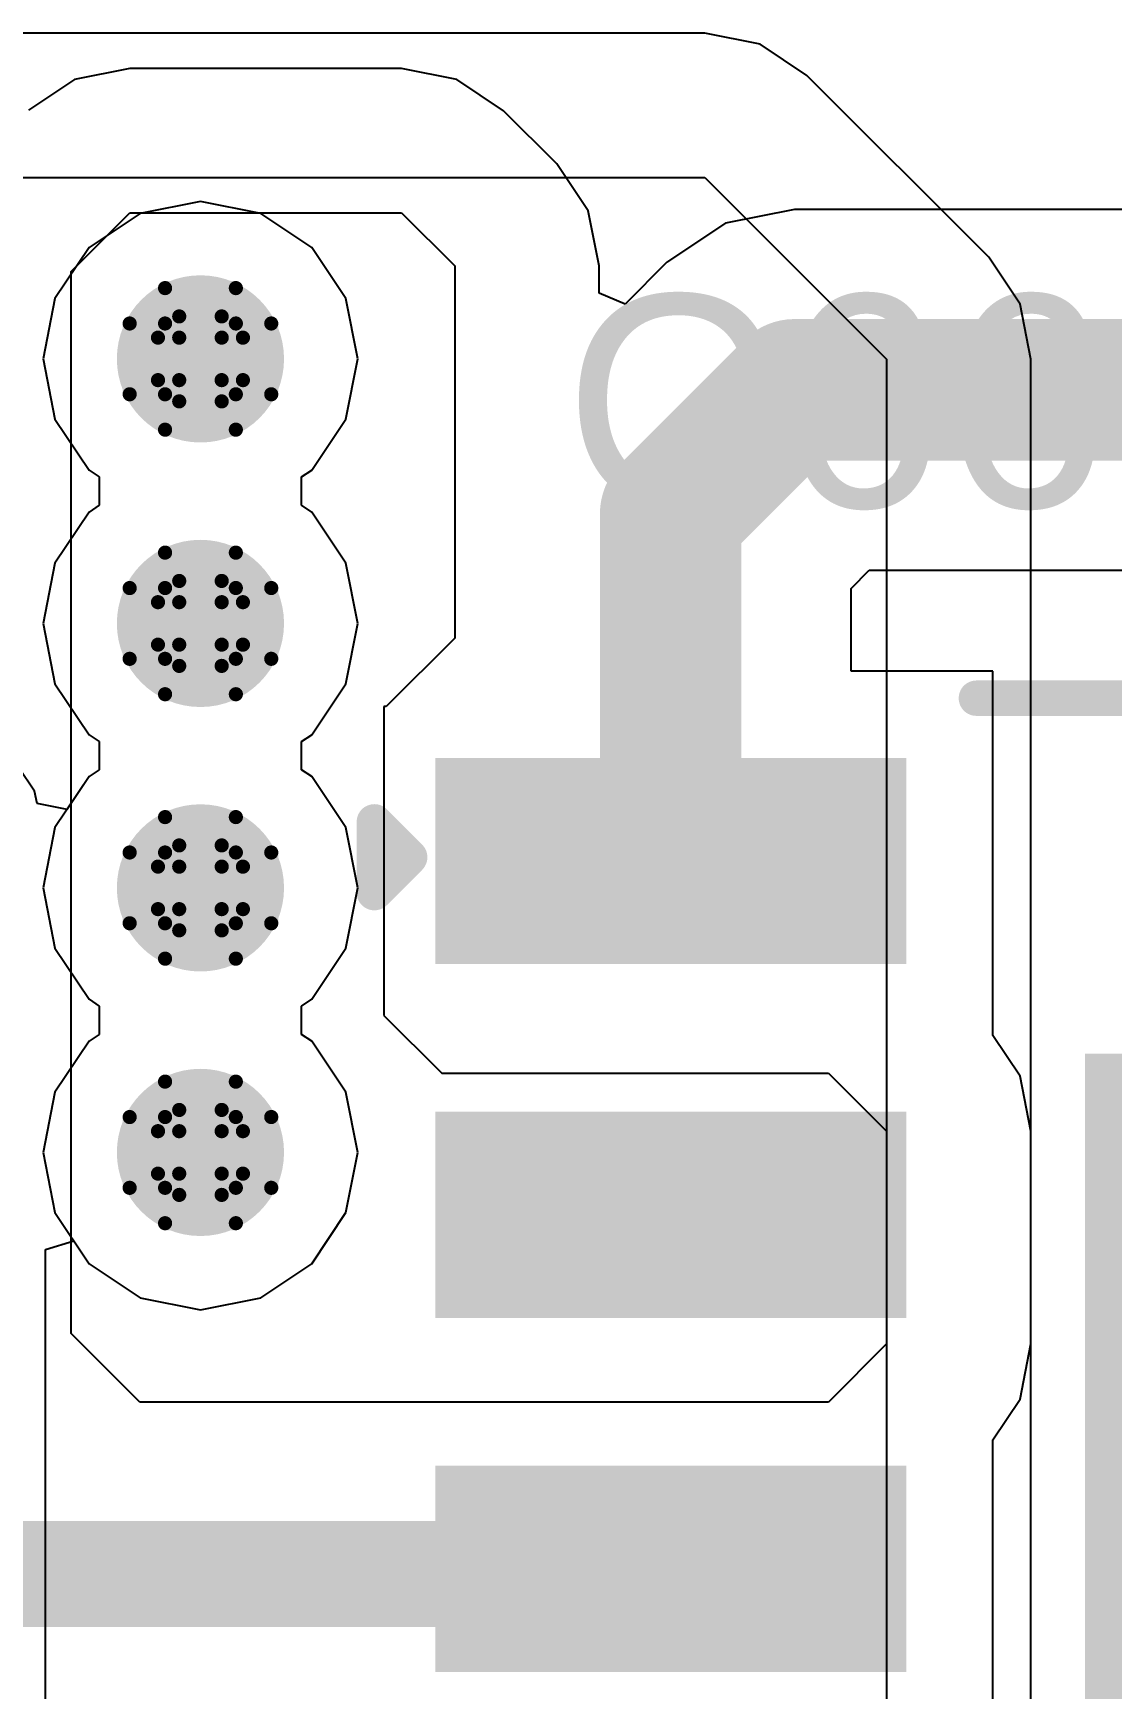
# Model space of a CAD drawing. Header units: inches. Extents: x 0 to 198, y 0 to 199.
# Drawn here: x 4.4864 to 4.6388, y 3.7165 to 3.9504 of the extents above; entities that cross this region are included whole.
import ezdxf

# ---------------------------------------------------------------- set-up
doc = ezdxf.new("R2010")
doc.units = ezdxf.units.IN
doc.header["$MEASUREMENT"] = 0
for name, color, linetype in [('Bottom Layer', 5, 'Continuous'), ('Drill Drawing', 1, 'Continuous'), ('Layer 1', 16, 'Continuous'), ('Layer 2', 76, 'Continuous'), ('Top Layer', 1, 'Continuous'), ('Top Overlay', 2, 'Continuous'), ('Top Paste', 8, 'Continuous'), ('Top Solder', 216, 'Continuous'), ('Via Holes', 16, 'Continuous')]:
    doc.layers.add(name, color=color, linetype=linetype)
doc.styles.add('Arial', font='', dxfattribs={"height": 0.2})
doc.styles.get('Arial').set_extended_font_data('Arial')

# ---------------------------------------------------------------- blocks, each defined once
blk = doc.blocks.new('8_SO_P____P___31')
at = {"layer": 'Top Layer'}
for points in [[(-0.13681, 0.08681), (-0.07579, 0.08681), (-0.07579, 0.06319), (-0.13681, 0.06319)], [(0.07579, 0.08681), (0.13681, 0.08681), (0.13681, 0.06319), (0.07579, 0.06319)], [(-0.04502, 0.04502), (0.04502, 0.04502), (0.04502, -0.04502), (-0.04502, -0.04502)], [(-0.13681, 0.03681), (-0.07579, 0.03681), (-0.07579, 0.01319), (-0.13681, 0.01319)], [(0.07579, 0.03681), (0.13681, 0.03681), (0.13681, 0.01319), (0.07579, 0.01319)], [(-0.13681, -0.01319), (-0.07579, -0.01319), (-0.07579, -0.03681), (-0.13681, -0.03681)], [(0.07579, -0.01319), (0.13681, -0.01319), (0.13681, -0.03681), (0.07579, -0.03681)], [(-0.13681, -0.06319), (-0.07579, -0.06319), (-0.07579, -0.08681), (-0.13681, -0.08681)], [(0.07579, -0.06319), (0.13681, -0.06319), (0.13681, -0.08681), (0.07579, -0.08681)]]:
    blk.add_hatch(color=1, dxfattribs=at).paths.add_polyline_path(points)
at = {"layer": 'Top Paste'}
for points in [[(-0.13681, 0.08681), (-0.07579, 0.08681), (-0.07579, 0.06319), (-0.13681, 0.06319)], [(0.07579, 0.08681), (0.13681, 0.08681), (0.13681, 0.06319), (0.07579, 0.06319)], [(-0.04502, 0.04502), (0.04502, 0.04502), (0.04502, -0.04502), (-0.04502, -0.04502)], [(-0.13681, 0.03681), (-0.07579, 0.03681), (-0.07579, 0.01319), (-0.13681, 0.01319)], [(0.07579, 0.03681), (0.13681, 0.03681), (0.13681, 0.01319), (0.07579, 0.01319)], [(-0.13681, -0.01319), (-0.07579, -0.01319), (-0.07579, -0.03681), (-0.13681, -0.03681)], [(0.07579, -0.01319), (0.13681, -0.01319), (0.13681, -0.03681), (0.07579, -0.03681)], [(-0.13681, -0.06319), (-0.07579, -0.06319), (-0.07579, -0.08681), (-0.13681, -0.08681)], [(0.07579, -0.06319), (0.13681, -0.06319), (0.13681, -0.08681), (0.07579, -0.08681)]]:
    blk.add_hatch(color=8, dxfattribs=at).paths.add_polyline_path(points)
at = {"layer": 'Top Solder'}
for points in [[(-0.13957, 0.08957), (-0.07303, 0.08957), (-0.07303, 0.06043), (-0.13957, 0.06043)], [(0.07303, 0.08957), (0.13957, 0.08957), (0.13957, 0.06043), (0.07303, 0.06043)], [(-0.04777, 0.04777), (0.04778, 0.04777), (0.04778, -0.04778), (-0.04777, -0.04778)], [(-0.13957, 0.03957), (-0.07303, 0.03957), (-0.07303, 0.01043), (-0.13957, 0.01043)], [(0.07303, 0.03957), (0.13957, 0.03957), (0.13957, 0.01043), (0.07303, 0.01043)], [(-0.13957, -0.01043), (-0.07303, -0.01043), (-0.07303, -0.03957), (-0.13957, -0.03957)], [(0.07303, -0.01043), (0.13957, -0.01043), (0.13957, -0.03957), (0.07303, -0.03957)], [(-0.13957, -0.06043), (-0.07303, -0.06043), (-0.07303, -0.08957), (-0.13957, -0.08957)], [(0.07303, -0.06043), (0.13957, -0.06043), (0.13957, -0.08957), (0.07303, -0.08957)]]:
    blk.add_hatch(color=216, dxfattribs=at).paths.add_polyline_path(points)
at = {"layer": 'Top Overlay'}
for points in [[(-0.06311, 0.098, 0.005, 0.005, 0), (0.07489, 0.098, 0.005, 0.005, 0)], [(-0.14816, 0.08053, 0.005, 0.005, 0), (-0.14316, 0.07553, 0.005, 0.005, 0)], [(-0.14816, 0.07053, 0.005, 0.005, 0), (-0.14816, 0.08053, 0.005, 0.005, 0)], [(-0.14816, 0.07053, 0.005, 0.005, 0), (-0.14316, 0.07553, 0.005, 0.005, 0)], [(-0.06311, -0.098, 0.005, 0.005, 0), (0.07489, -0.098, 0.005, 0.005, 0)]]:
    blk.add_lwpolyline(points, format="xyseb", dxfattribs=at)
for points in [[(-0.06436, 0.098, 0.0025, 0.0025, 1), (-0.06186, 0.098, 0.0025, 0.0025, 1)], [(0.07364, 0.098, 0.0025, 0.0025, 1), (0.07614, 0.098, 0.0025, 0.0025, 1)], [(-0.14941, 0.08053, 0.0025, 0.0025, 1), (-0.14691, 0.08053, 0.0025, 0.0025, 1)], [(-0.14941, 0.08053, 0.0025, 0.0025, 1), (-0.14691, 0.08053, 0.0025, 0.0025, 1)], [(-0.14441, 0.07553, 0.0025, 0.0025, 1), (-0.14192, 0.07553, 0.0025, 0.0025, 1)], [(-0.14441, 0.07553, 0.0025, 0.0025, 1), (-0.14192, 0.07553, 0.0025, 0.0025, 1)], [(-0.14941, 0.07053, 0.0025, 0.0025, 1), (-0.14691, 0.07053, 0.0025, 0.0025, 1)], [(-0.14941, 0.07053, 0.0025, 0.0025, 1), (-0.14691, 0.07053, 0.0025, 0.0025, 1)], [(-0.06436, -0.098, 0.0025, 0.0025, 1), (-0.06186, -0.098, 0.0025, 0.0025, 1)], [(0.07364, -0.098, 0.0025, 0.0025, 1), (0.07614, -0.098, 0.0025, 0.0025, 1)]]:
    blk.add_lwpolyline(points, format="xyseb", close=True, dxfattribs=at)

msp = doc.modelspace()

# ---------------------------------------------------------------- hatches: boundary and pattern name
at = {"layer": 'Bottom Layer'}
h = msp.add_hatch(color=5, dxfattribs=at)
edge = h.paths.add_edge_path()
edge.add_arc((4.51, 3.90437), 0.01181, 0, 360)
h = msp.add_hatch(color=5, dxfattribs=at)
edge = h.paths.add_edge_path()
edge.add_arc((4.51, 3.867), 0.01181, 0, 360)
h = msp.add_hatch(color=5, dxfattribs=at)
edge = h.paths.add_edge_path()
edge.add_arc((4.51, 3.82964), 0.01181, 0, 360)
h = msp.add_hatch(color=5, dxfattribs=at)
edge = h.paths.add_edge_path()
edge.add_arc((4.51, 3.79227), 0.01181, 0, 360)
at = {"layer": 'Layer 1'}
h = msp.add_hatch(color=16, dxfattribs=at)
edge = h.paths.add_edge_path()
edge.add_arc((4.51, 3.90437), 0.01181, 0, 360)
h = msp.add_hatch(color=16, dxfattribs=at)
edge = h.paths.add_edge_path()
edge.add_arc((4.51, 3.867), 0.01181, 0, 360)
h = msp.add_hatch(color=16, dxfattribs=at)
edge = h.paths.add_edge_path()
edge.add_arc((4.51, 3.82964), 0.01181, 0, 360)
h = msp.add_hatch(color=16, dxfattribs=at)
edge = h.paths.add_edge_path()
edge.add_arc((4.51, 3.79227), 0.01181, 0, 360)
at = {"layer": 'Layer 2'}
h = msp.add_hatch(color=76, dxfattribs=at)
edge = h.paths.add_edge_path()
edge.add_arc((4.51, 3.90437), 0.01181, 0, 360)
h = msp.add_hatch(color=76, dxfattribs=at)
edge = h.paths.add_edge_path()
edge.add_arc((4.51, 3.867), 0.01181, 0, 360)
h = msp.add_hatch(color=76, dxfattribs=at)
edge = h.paths.add_edge_path()
edge.add_arc((4.51, 3.82964), 0.01181, 0, 360)
h = msp.add_hatch(color=76, dxfattribs=at)
edge = h.paths.add_edge_path()
edge.add_arc((4.51, 3.79227), 0.01181, 0, 360)
at = {"layer": 'Top Layer'}
h = msp.add_hatch(color=1, dxfattribs=at)
edge = h.paths.add_edge_path()
edge.add_arc((4.51, 3.90437), 0.01181, 0, 360)
h = msp.add_hatch(color=1, dxfattribs=at)
edge = h.paths.add_edge_path()
edge.add_arc((4.51, 3.867), 0.01181, 0, 360)
h = msp.add_hatch(color=1, dxfattribs=at)
edge = h.paths.add_edge_path()
edge.add_arc((4.51, 3.82964), 0.01181, 0, 360)
h = msp.add_hatch(color=1, dxfattribs=at)
edge = h.paths.add_edge_path()
edge.add_arc((4.51, 3.79227), 0.01181, 0, 360)
at = {"layer": 'Via Holes'}
h = msp.add_hatch(color=7, dxfattribs=at)
edge = h.paths.add_edge_path()
edge.add_arc((4.51, 3.90437), 0.00591, 0, 360)
h = msp.add_hatch(color=7, dxfattribs=at)
edge = h.paths.add_edge_path()
edge.add_arc((4.51, 3.867), 0.00591, 0, 360)
h = msp.add_hatch(color=7, dxfattribs=at)
edge = h.paths.add_edge_path()
edge.add_arc((4.51, 3.82964), 0.00591, 0, 360)
h = msp.add_hatch(color=7, dxfattribs=at)
edge = h.paths.add_edge_path()
edge.add_arc((4.51, 3.79227), 0.00591, 0, 360)

# ---------------------------------------------------------------- linework, layer by layer
at = {"layer": 'Bottom Layer'}
for p, q in [((4.51, 3.92661), (4.50149, 3.92492)), ((4.51851, 3.92492), (4.51, 3.92661)), ((4.50149, 3.92492), (4.49427, 3.92009)), ((4.52572, 3.92009), (4.51851, 3.92492)), ((4.49427, 3.92009), (4.48945, 3.91288)), ((4.53054, 3.91288), (4.52572, 3.92009)), ((4.48945, 3.91288), (4.48776, 3.90437)), ((4.53223, 3.90437), (4.53054, 3.91288)), ((4.48776, 3.90437), (4.48945, 3.89586)), ((4.53054, 3.89586), (4.53223, 3.90437)), ((4.48945, 3.89586), (4.49427, 3.88864)), ((4.52572, 3.88864), (4.53054, 3.89586)), ((4.49427, 3.88864), (4.49571, 3.88769)), ((4.49571, 3.88769), (4.49571, 3.88369)), ((4.52429, 3.88769), (4.52572, 3.88864)), ((4.52429, 3.88369), (4.52429, 3.88769)), ((4.49571, 3.88369), (4.49427, 3.88273)), ((4.52572, 3.88273), (4.52429, 3.88369)), ((4.49427, 3.88273), (4.48945, 3.87551)), ((4.53054, 3.87551), (4.52572, 3.88273)), ((4.48945, 3.87551), (4.48776, 3.867)), ((4.53223, 3.867), (4.53054, 3.87551)), ((4.48776, 3.867), (4.48945, 3.85849)), ((4.53054, 3.85849), (4.53223, 3.867)), ((4.48945, 3.85849), (4.49427, 3.85128)), ((4.52572, 3.85128), (4.53054, 3.85849)), ((4.49427, 3.85128), (4.49571, 3.85032)), ((4.49571, 3.85032), (4.49571, 3.84632)), ((4.52429, 3.85032), (4.52572, 3.85128)), ((4.52429, 3.84632), (4.52429, 3.85032)), ((4.48657, 3.8433), (4.48215, 3.84991)), ((4.49571, 3.84632), (4.49427, 3.84536)), ((4.52572, 3.84536), (4.52429, 3.84632)), ((4.48691, 3.84155), (4.48657, 3.8433)), ((4.49427, 3.84536), (4.49116, 3.8407)), ((4.53054, 3.83815), (4.52572, 3.84536)), ((4.49116, 3.8407), (4.48691, 3.84155)), ((4.53223, 3.82964), (4.53054, 3.83815)), ((4.53054, 3.82113), (4.53223, 3.82964)), ((4.52572, 3.81391), (4.53054, 3.82113)), ((4.52429, 3.81295), (4.52572, 3.81391)), ((4.52429, 3.80895), (4.52429, 3.81295)), ((4.52572, 3.80799), (4.52429, 3.80895)), ((4.53054, 3.80078), (4.52572, 3.80799)), ((4.53223, 3.79227), (4.53054, 3.80078)), ((4.53054, 3.78376), (4.53223, 3.79227)), ((4.52572, 3.77654), (4.53054, 3.78376)), ((4.48812, 3.77855), (4.49212, 3.77977)), ((4.48812, 3.60918), (4.48812, 3.77855)), ((4.49212, 3.77977), (4.49427, 3.77654)), ((4.49427, 3.77654), (4.50149, 3.77172)), ((4.51851, 3.77172), (4.52572, 3.77654)), ((4.50149, 3.77172), (4.51, 3.77003)), ((4.51, 3.77003), (4.51851, 3.77172))]:
    msp.add_line(p, q, dxfattribs=at)
at = {"layer": 'Drill Drawing'}
for points in [[(4.505, 3.90937, 0.002, 0.002, 0), (4.505, 3.91437, 0.002, 0.002, 0)], [(4.505, 3.91437, 0.002, 0.002, 0), (4.515, 3.91437, 0.002, 0.002, 0)], [(4.515, 3.90937, 0.002, 0.002, 0), (4.515, 3.91437, 0.002, 0.002, 0)], [(4.507, 3.90737, 0.002, 0.002, 0), (4.507, 3.91037, 0.002, 0.002, 0)], [(4.507, 3.91037, 0.002, 0.002, 0), (4.513, 3.91037, 0.002, 0.002, 0)], [(4.513, 3.90737, 0.002, 0.002, 0), (4.513, 3.91037, 0.002, 0.002, 0)], [(4.5, 3.89937, 0.002, 0.002, 0), (4.5, 3.90937, 0.002, 0.002, 0)], [(4.5, 3.90937, 0.002, 0.002, 0), (4.505, 3.90937, 0.002, 0.002, 0)], [(4.515, 3.90937, 0.002, 0.002, 0), (4.52, 3.90937, 0.002, 0.002, 0)], [(4.52, 3.89937, 0.002, 0.002, 0), (4.52, 3.90937, 0.002, 0.002, 0)], [(4.504, 3.90137, 0.002, 0.002, 0), (4.504, 3.90737, 0.002, 0.002, 0)], [(4.504, 3.90737, 0.002, 0.002, 0), (4.507, 3.90737, 0.002, 0.002, 0)], [(4.513, 3.90737, 0.002, 0.002, 0), (4.516, 3.90737, 0.002, 0.002, 0)], [(4.516, 3.90137, 0.002, 0.002, 0), (4.516, 3.90737, 0.002, 0.002, 0)], [(4.504, 3.90137, 0.002, 0.002, 0), (4.507, 3.90137, 0.002, 0.002, 0)], [(4.507, 3.89837, 0.002, 0.002, 0), (4.507, 3.90137, 0.002, 0.002, 0)], [(4.513, 3.90137, 0.002, 0.002, 0), (4.516, 3.90137, 0.002, 0.002, 0)], [(4.513, 3.89837, 0.002, 0.002, 0), (4.513, 3.90137, 0.002, 0.002, 0)], [(4.5, 3.89937, 0.002, 0.002, 0), (4.505, 3.89937, 0.002, 0.002, 0)], [(4.505, 3.89437, 0.002, 0.002, 0), (4.505, 3.89937, 0.002, 0.002, 0)], [(4.507, 3.89837, 0.002, 0.002, 0), (4.513, 3.89837, 0.002, 0.002, 0)], [(4.515, 3.89937, 0.002, 0.002, 0), (4.52, 3.89937, 0.002, 0.002, 0)], [(4.515, 3.89437, 0.002, 0.002, 0), (4.515, 3.89937, 0.002, 0.002, 0)], [(4.505, 3.89437, 0.002, 0.002, 0), (4.515, 3.89437, 0.002, 0.002, 0)], [(4.505, 3.872, 0.002, 0.002, 0), (4.505, 3.877, 0.002, 0.002, 0)], [(4.505, 3.877, 0.002, 0.002, 0), (4.515, 3.877, 0.002, 0.002, 0)], [(4.515, 3.872, 0.002, 0.002, 0), (4.515, 3.877, 0.002, 0.002, 0)], [(4.507, 3.87, 0.002, 0.002, 0), (4.507, 3.873, 0.002, 0.002, 0)], [(4.507, 3.873, 0.002, 0.002, 0), (4.513, 3.873, 0.002, 0.002, 0)], [(4.513, 3.87, 0.002, 0.002, 0), (4.513, 3.873, 0.002, 0.002, 0)], [(4.5, 3.862, 0.002, 0.002, 0), (4.5, 3.872, 0.002, 0.002, 0)], [(4.5, 3.872, 0.002, 0.002, 0), (4.505, 3.872, 0.002, 0.002, 0)], [(4.515, 3.872, 0.002, 0.002, 0), (4.52, 3.872, 0.002, 0.002, 0)], [(4.52, 3.862, 0.002, 0.002, 0), (4.52, 3.872, 0.002, 0.002, 0)], [(4.504, 3.864, 0.002, 0.002, 0), (4.504, 3.87, 0.002, 0.002, 0)], [(4.504, 3.87, 0.002, 0.002, 0), (4.507, 3.87, 0.002, 0.002, 0)], [(4.513, 3.87, 0.002, 0.002, 0), (4.516, 3.87, 0.002, 0.002, 0)], [(4.516, 3.864, 0.002, 0.002, 0), (4.516, 3.87, 0.002, 0.002, 0)], [(4.504, 3.864, 0.002, 0.002, 0), (4.507, 3.864, 0.002, 0.002, 0)], [(4.507, 3.861, 0.002, 0.002, 0), (4.507, 3.864, 0.002, 0.002, 0)], [(4.513, 3.864, 0.002, 0.002, 0), (4.516, 3.864, 0.002, 0.002, 0)], [(4.513, 3.861, 0.002, 0.002, 0), (4.513, 3.864, 0.002, 0.002, 0)], [(4.5, 3.862, 0.002, 0.002, 0), (4.505, 3.862, 0.002, 0.002, 0)], [(4.505, 3.857, 0.002, 0.002, 0), (4.505, 3.862, 0.002, 0.002, 0)], [(4.507, 3.861, 0.002, 0.002, 0), (4.513, 3.861, 0.002, 0.002, 0)], [(4.515, 3.862, 0.002, 0.002, 0), (4.52, 3.862, 0.002, 0.002, 0)], [(4.515, 3.857, 0.002, 0.002, 0), (4.515, 3.862, 0.002, 0.002, 0)], [(4.505, 3.857, 0.002, 0.002, 0), (4.515, 3.857, 0.002, 0.002, 0)], [(4.505, 3.83464, 0.002, 0.002, 0), (4.505, 3.83964, 0.002, 0.002, 0)], [(4.505, 3.83964, 0.002, 0.002, 0), (4.515, 3.83964, 0.002, 0.002, 0)], [(4.515, 3.83464, 0.002, 0.002, 0), (4.515, 3.83964, 0.002, 0.002, 0)], [(4.507, 3.83264, 0.002, 0.002, 0), (4.507, 3.83564, 0.002, 0.002, 0)], [(4.507, 3.83564, 0.002, 0.002, 0), (4.513, 3.83564, 0.002, 0.002, 0)], [(4.513, 3.83264, 0.002, 0.002, 0), (4.513, 3.83564, 0.002, 0.002, 0)], [(4.5, 3.82464, 0.002, 0.002, 0), (4.5, 3.83464, 0.002, 0.002, 0)], [(4.5, 3.83464, 0.002, 0.002, 0), (4.505, 3.83464, 0.002, 0.002, 0)], [(4.515, 3.83464, 0.002, 0.002, 0), (4.52, 3.83464, 0.002, 0.002, 0)], [(4.52, 3.82464, 0.002, 0.002, 0), (4.52, 3.83464, 0.002, 0.002, 0)], [(4.504, 3.82664, 0.002, 0.002, 0), (4.504, 3.83264, 0.002, 0.002, 0)], [(4.504, 3.83264, 0.002, 0.002, 0), (4.507, 3.83264, 0.002, 0.002, 0)], [(4.513, 3.83264, 0.002, 0.002, 0), (4.516, 3.83264, 0.002, 0.002, 0)], [(4.516, 3.82664, 0.002, 0.002, 0), (4.516, 3.83264, 0.002, 0.002, 0)], [(4.504, 3.82664, 0.002, 0.002, 0), (4.507, 3.82664, 0.002, 0.002, 0)], [(4.507, 3.82364, 0.002, 0.002, 0), (4.507, 3.82664, 0.002, 0.002, 0)], [(4.513, 3.82664, 0.002, 0.002, 0), (4.516, 3.82664, 0.002, 0.002, 0)], [(4.513, 3.82364, 0.002, 0.002, 0), (4.513, 3.82664, 0.002, 0.002, 0)], [(4.5, 3.82464, 0.002, 0.002, 0), (4.505, 3.82464, 0.002, 0.002, 0)], [(4.505, 3.81964, 0.002, 0.002, 0), (4.505, 3.82464, 0.002, 0.002, 0)], [(4.507, 3.82364, 0.002, 0.002, 0), (4.513, 3.82364, 0.002, 0.002, 0)], [(4.515, 3.82464, 0.002, 0.002, 0), (4.52, 3.82464, 0.002, 0.002, 0)], [(4.515, 3.81964, 0.002, 0.002, 0), (4.515, 3.82464, 0.002, 0.002, 0)], [(4.505, 3.81964, 0.002, 0.002, 0), (4.515, 3.81964, 0.002, 0.002, 0)], [(4.505, 3.79727, 0.002, 0.002, 0), (4.505, 3.80227, 0.002, 0.002, 0)], [(4.505, 3.80227, 0.002, 0.002, 0), (4.515, 3.80227, 0.002, 0.002, 0)], [(4.515, 3.79727, 0.002, 0.002, 0), (4.515, 3.80227, 0.002, 0.002, 0)], [(4.507, 3.79527, 0.002, 0.002, 0), (4.507, 3.79827, 0.002, 0.002, 0)], [(4.507, 3.79827, 0.002, 0.002, 0), (4.513, 3.79827, 0.002, 0.002, 0)], [(4.513, 3.79527, 0.002, 0.002, 0), (4.513, 3.79827, 0.002, 0.002, 0)], [(4.5, 3.78727, 0.002, 0.002, 0), (4.5, 3.79727, 0.002, 0.002, 0)], [(4.5, 3.79727, 0.002, 0.002, 0), (4.505, 3.79727, 0.002, 0.002, 0)], [(4.515, 3.79727, 0.002, 0.002, 0), (4.52, 3.79727, 0.002, 0.002, 0)], [(4.52, 3.78727, 0.002, 0.002, 0), (4.52, 3.79727, 0.002, 0.002, 0)], [(4.504, 3.78927, 0.002, 0.002, 0), (4.504, 3.79527, 0.002, 0.002, 0)], [(4.504, 3.79527, 0.002, 0.002, 0), (4.507, 3.79527, 0.002, 0.002, 0)], [(4.513, 3.79527, 0.002, 0.002, 0), (4.516, 3.79527, 0.002, 0.002, 0)], [(4.516, 3.78927, 0.002, 0.002, 0), (4.516, 3.79527, 0.002, 0.002, 0)], [(4.504, 3.78927, 0.002, 0.002, 0), (4.507, 3.78927, 0.002, 0.002, 0)], [(4.507, 3.78627, 0.002, 0.002, 0), (4.507, 3.78927, 0.002, 0.002, 0)], [(4.513, 3.78927, 0.002, 0.002, 0), (4.516, 3.78927, 0.002, 0.002, 0)], [(4.513, 3.78627, 0.002, 0.002, 0), (4.513, 3.78927, 0.002, 0.002, 0)], [(4.5, 3.78727, 0.002, 0.002, 0), (4.505, 3.78727, 0.002, 0.002, 0)], [(4.505, 3.78227, 0.002, 0.002, 0), (4.505, 3.78727, 0.002, 0.002, 0)], [(4.507, 3.78627, 0.002, 0.002, 0), (4.513, 3.78627, 0.002, 0.002, 0)], [(4.515, 3.78727, 0.002, 0.002, 0), (4.52, 3.78727, 0.002, 0.002, 0)], [(4.515, 3.78227, 0.002, 0.002, 0), (4.515, 3.78727, 0.002, 0.002, 0)], [(4.505, 3.78227, 0.002, 0.002, 0), (4.515, 3.78227, 0.002, 0.002, 0)]]:
    msp.add_lwpolyline(points, format="xyseb", dxfattribs=at)
for points in [[(4.5045, 3.91437, 0.001, 0.001, 1), (4.5055, 3.91437, 0.001, 0.001, 1)], [(4.5045, 3.91437, 0.001, 0.001, 1), (4.5055, 3.91437, 0.001, 0.001, 1)], [(4.5145, 3.91437, 0.001, 0.001, 1), (4.5155, 3.91437, 0.001, 0.001, 1)], [(4.5145, 3.91437, 0.001, 0.001, 1), (4.5155, 3.91437, 0.001, 0.001, 1)], [(4.5065, 3.91037, 0.001, 0.001, 1), (4.5075, 3.91037, 0.001, 0.001, 1)], [(4.5065, 3.91037, 0.001, 0.001, 1), (4.5075, 3.91037, 0.001, 0.001, 1)], [(4.5125, 3.91037, 0.001, 0.001, 1), (4.5135, 3.91037, 0.001, 0.001, 1)], [(4.5125, 3.91037, 0.001, 0.001, 1), (4.5135, 3.91037, 0.001, 0.001, 1)], [(4.4995, 3.90937, 0.001, 0.001, 1), (4.5005, 3.90937, 0.001, 0.001, 1)], [(4.4995, 3.90937, 0.001, 0.001, 1), (4.5005, 3.90937, 0.001, 0.001, 1)], [(4.5045, 3.90937, 0.001, 0.001, 1), (4.5055, 3.90937, 0.001, 0.001, 1)], [(4.5045, 3.90937, 0.001, 0.001, 1), (4.5055, 3.90937, 0.001, 0.001, 1)], [(4.5145, 3.90937, 0.001, 0.001, 1), (4.5155, 3.90937, 0.001, 0.001, 1)], [(4.5145, 3.90937, 0.001, 0.001, 1), (4.5155, 3.90937, 0.001, 0.001, 1)], [(4.5195, 3.90937, 0.001, 0.001, 1), (4.5205, 3.90937, 0.001, 0.001, 1)], [(4.5195, 3.90937, 0.001, 0.001, 1), (4.5205, 3.90937, 0.001, 0.001, 1)], [(4.5035, 3.90737, 0.001, 0.001, 1), (4.5045, 3.90737, 0.001, 0.001, 1)], [(4.5035, 3.90737, 0.001, 0.001, 1), (4.5045, 3.90737, 0.001, 0.001, 1)], [(4.5065, 3.90737, 0.001, 0.001, 1), (4.5075, 3.90737, 0.001, 0.001, 1)], [(4.5065, 3.90737, 0.001, 0.001, 1), (4.5075, 3.90737, 0.001, 0.001, 1)], [(4.5125, 3.90737, 0.001, 0.001, 1), (4.5135, 3.90737, 0.001, 0.001, 1)], [(4.5125, 3.90737, 0.001, 0.001, 1), (4.5135, 3.90737, 0.001, 0.001, 1)], [(4.5155, 3.90737, 0.001, 0.001, 1), (4.5165, 3.90737, 0.001, 0.001, 1)], [(4.5155, 3.90737, 0.001, 0.001, 1), (4.5165, 3.90737, 0.001, 0.001, 1)], [(4.5035, 3.90137, 0.001, 0.001, 1), (4.5045, 3.90137, 0.001, 0.001, 1)], [(4.5035, 3.90137, 0.001, 0.001, 1), (4.5045, 3.90137, 0.001, 0.001, 1)], [(4.5065, 3.90137, 0.001, 0.001, 1), (4.5075, 3.90137, 0.001, 0.001, 1)], [(4.5065, 3.90137, 0.001, 0.001, 1), (4.5075, 3.90137, 0.001, 0.001, 1)], [(4.5125, 3.90137, 0.001, 0.001, 1), (4.5135, 3.90137, 0.001, 0.001, 1)], [(4.5125, 3.90137, 0.001, 0.001, 1), (4.5135, 3.90137, 0.001, 0.001, 1)], [(4.5155, 3.90137, 0.001, 0.001, 1), (4.5165, 3.90137, 0.001, 0.001, 1)], [(4.5155, 3.90137, 0.001, 0.001, 1), (4.5165, 3.90137, 0.001, 0.001, 1)], [(4.4995, 3.89937, 0.001, 0.001, 1), (4.5005, 3.89937, 0.001, 0.001, 1)], [(4.4995, 3.89937, 0.001, 0.001, 1), (4.5005, 3.89937, 0.001, 0.001, 1)], [(4.5045, 3.89937, 0.001, 0.001, 1), (4.5055, 3.89937, 0.001, 0.001, 1)], [(4.5045, 3.89937, 0.001, 0.001, 1), (4.5055, 3.89937, 0.001, 0.001, 1)], [(4.5065, 3.89837, 0.001, 0.001, 1), (4.5075, 3.89837, 0.001, 0.001, 1)], [(4.5065, 3.89837, 0.001, 0.001, 1), (4.5075, 3.89837, 0.001, 0.001, 1)], [(4.5125, 3.89837, 0.001, 0.001, 1), (4.5135, 3.89837, 0.001, 0.001, 1)], [(4.5125, 3.89837, 0.001, 0.001, 1), (4.5135, 3.89837, 0.001, 0.001, 1)], [(4.5145, 3.89937, 0.001, 0.001, 1), (4.5155, 3.89937, 0.001, 0.001, 1)], [(4.5145, 3.89937, 0.001, 0.001, 1), (4.5155, 3.89937, 0.001, 0.001, 1)], [(4.5195, 3.89937, 0.001, 0.001, 1), (4.5205, 3.89937, 0.001, 0.001, 1)], [(4.5195, 3.89937, 0.001, 0.001, 1), (4.5205, 3.89937, 0.001, 0.001, 1)], [(4.5045, 3.89437, 0.001, 0.001, 1), (4.5055, 3.89437, 0.001, 0.001, 1)], [(4.5045, 3.89437, 0.001, 0.001, 1), (4.5055, 3.89437, 0.001, 0.001, 1)], [(4.5145, 3.89437, 0.001, 0.001, 1), (4.5155, 3.89437, 0.001, 0.001, 1)], [(4.5145, 3.89437, 0.001, 0.001, 1), (4.5155, 3.89437, 0.001, 0.001, 1)], [(4.5045, 3.877, 0.001, 0.001, 1), (4.5055, 3.877, 0.001, 0.001, 1)], [(4.5045, 3.877, 0.001, 0.001, 1), (4.5055, 3.877, 0.001, 0.001, 1)], [(4.5145, 3.877, 0.001, 0.001, 1), (4.5155, 3.877, 0.001, 0.001, 1)], [(4.5145, 3.877, 0.001, 0.001, 1), (4.5155, 3.877, 0.001, 0.001, 1)], [(4.5065, 3.873, 0.001, 0.001, 1), (4.5075, 3.873, 0.001, 0.001, 1)], [(4.5065, 3.873, 0.001, 0.001, 1), (4.5075, 3.873, 0.001, 0.001, 1)], [(4.5125, 3.873, 0.001, 0.001, 1), (4.5135, 3.873, 0.001, 0.001, 1)], [(4.5125, 3.873, 0.001, 0.001, 1), (4.5135, 3.873, 0.001, 0.001, 1)], [(4.4995, 3.872, 0.001, 0.001, 1), (4.5005, 3.872, 0.001, 0.001, 1)], [(4.4995, 3.872, 0.001, 0.001, 1), (4.5005, 3.872, 0.001, 0.001, 1)], [(4.5045, 3.872, 0.001, 0.001, 1), (4.5055, 3.872, 0.001, 0.001, 1)], [(4.5045, 3.872, 0.001, 0.001, 1), (4.5055, 3.872, 0.001, 0.001, 1)], [(4.5145, 3.872, 0.001, 0.001, 1), (4.5155, 3.872, 0.001, 0.001, 1)], [(4.5145, 3.872, 0.001, 0.001, 1), (4.5155, 3.872, 0.001, 0.001, 1)], [(4.5195, 3.872, 0.001, 0.001, 1), (4.5205, 3.872, 0.001, 0.001, 1)], [(4.5195, 3.872, 0.001, 0.001, 1), (4.5205, 3.872, 0.001, 0.001, 1)], [(4.5035, 3.87, 0.001, 0.001, 1), (4.5045, 3.87, 0.001, 0.001, 1)], [(4.5035, 3.87, 0.001, 0.001, 1), (4.5045, 3.87, 0.001, 0.001, 1)], [(4.5065, 3.87, 0.001, 0.001, 1), (4.5075, 3.87, 0.001, 0.001, 1)], [(4.5065, 3.87, 0.001, 0.001, 1), (4.5075, 3.87, 0.001, 0.001, 1)], [(4.5125, 3.87, 0.001, 0.001, 1), (4.5135, 3.87, 0.001, 0.001, 1)], [(4.5125, 3.87, 0.001, 0.001, 1), (4.5135, 3.87, 0.001, 0.001, 1)], [(4.5155, 3.87, 0.001, 0.001, 1), (4.5165, 3.87, 0.001, 0.001, 1)], [(4.5155, 3.87, 0.001, 0.001, 1), (4.5165, 3.87, 0.001, 0.001, 1)], [(4.5035, 3.864, 0.001, 0.001, 1), (4.5045, 3.864, 0.001, 0.001, 1)], [(4.5035, 3.864, 0.001, 0.001, 1), (4.5045, 3.864, 0.001, 0.001, 1)], [(4.5065, 3.864, 0.001, 0.001, 1), (4.5075, 3.864, 0.001, 0.001, 1)], [(4.5065, 3.864, 0.001, 0.001, 1), (4.5075, 3.864, 0.001, 0.001, 1)], [(4.5125, 3.864, 0.001, 0.001, 1), (4.5135, 3.864, 0.001, 0.001, 1)], [(4.5125, 3.864, 0.001, 0.001, 1), (4.5135, 3.864, 0.001, 0.001, 1)], [(4.5155, 3.864, 0.001, 0.001, 1), (4.5165, 3.864, 0.001, 0.001, 1)], [(4.5155, 3.864, 0.001, 0.001, 1), (4.5165, 3.864, 0.001, 0.001, 1)], [(4.4995, 3.862, 0.001, 0.001, 1), (4.5005, 3.862, 0.001, 0.001, 1)], [(4.4995, 3.862, 0.001, 0.001, 1), (4.5005, 3.862, 0.001, 0.001, 1)], [(4.5045, 3.862, 0.001, 0.001, 1), (4.5055, 3.862, 0.001, 0.001, 1)], [(4.5045, 3.862, 0.001, 0.001, 1), (4.5055, 3.862, 0.001, 0.001, 1)], [(4.5065, 3.861, 0.001, 0.001, 1), (4.5075, 3.861, 0.001, 0.001, 1)], [(4.5065, 3.861, 0.001, 0.001, 1), (4.5075, 3.861, 0.001, 0.001, 1)], [(4.5125, 3.861, 0.001, 0.001, 1), (4.5135, 3.861, 0.001, 0.001, 1)], [(4.5125, 3.861, 0.001, 0.001, 1), (4.5135, 3.861, 0.001, 0.001, 1)], [(4.5145, 3.862, 0.001, 0.001, 1), (4.5155, 3.862, 0.001, 0.001, 1)], [(4.5145, 3.862, 0.001, 0.001, 1), (4.5155, 3.862, 0.001, 0.001, 1)], [(4.5195, 3.862, 0.001, 0.001, 1), (4.5205, 3.862, 0.001, 0.001, 1)], [(4.5195, 3.862, 0.001, 0.001, 1), (4.5205, 3.862, 0.001, 0.001, 1)], [(4.5045, 3.857, 0.001, 0.001, 1), (4.5055, 3.857, 0.001, 0.001, 1)], [(4.5045, 3.857, 0.001, 0.001, 1), (4.5055, 3.857, 0.001, 0.001, 1)], [(4.5145, 3.857, 0.001, 0.001, 1), (4.5155, 3.857, 0.001, 0.001, 1)], [(4.5145, 3.857, 0.001, 0.001, 1), (4.5155, 3.857, 0.001, 0.001, 1)], [(4.5045, 3.83964, 0.001, 0.001, 1), (4.5055, 3.83964, 0.001, 0.001, 1)], [(4.5045, 3.83964, 0.001, 0.001, 1), (4.5055, 3.83964, 0.001, 0.001, 1)], [(4.5145, 3.83964, 0.001, 0.001, 1), (4.5155, 3.83964, 0.001, 0.001, 1)], [(4.5145, 3.83964, 0.001, 0.001, 1), (4.5155, 3.83964, 0.001, 0.001, 1)], [(4.5065, 3.83564, 0.001, 0.001, 1), (4.5075, 3.83564, 0.001, 0.001, 1)], [(4.5065, 3.83564, 0.001, 0.001, 1), (4.5075, 3.83564, 0.001, 0.001, 1)], [(4.5125, 3.83564, 0.001, 0.001, 1), (4.5135, 3.83564, 0.001, 0.001, 1)], [(4.5125, 3.83564, 0.001, 0.001, 1), (4.5135, 3.83564, 0.001, 0.001, 1)], [(4.4995, 3.83464, 0.001, 0.001, 1), (4.5005, 3.83464, 0.001, 0.001, 1)], [(4.4995, 3.83464, 0.001, 0.001, 1), (4.5005, 3.83464, 0.001, 0.001, 1)], [(4.5045, 3.83464, 0.001, 0.001, 1), (4.5055, 3.83464, 0.001, 0.001, 1)], [(4.5045, 3.83464, 0.001, 0.001, 1), (4.5055, 3.83464, 0.001, 0.001, 1)], [(4.5145, 3.83464, 0.001, 0.001, 1), (4.5155, 3.83464, 0.001, 0.001, 1)], [(4.5145, 3.83464, 0.001, 0.001, 1), (4.5155, 3.83464, 0.001, 0.001, 1)], [(4.5195, 3.83464, 0.001, 0.001, 1), (4.5205, 3.83464, 0.001, 0.001, 1)], [(4.5195, 3.83464, 0.001, 0.001, 1), (4.5205, 3.83464, 0.001, 0.001, 1)], [(4.5035, 3.83264, 0.001, 0.001, 1), (4.5045, 3.83264, 0.001, 0.001, 1)], [(4.5035, 3.83264, 0.001, 0.001, 1), (4.5045, 3.83264, 0.001, 0.001, 1)], [(4.5065, 3.83264, 0.001, 0.001, 1), (4.5075, 3.83264, 0.001, 0.001, 1)], [(4.5065, 3.83264, 0.001, 0.001, 1), (4.5075, 3.83264, 0.001, 0.001, 1)], [(4.5125, 3.83264, 0.001, 0.001, 1), (4.5135, 3.83264, 0.001, 0.001, 1)], [(4.5125, 3.83264, 0.001, 0.001, 1), (4.5135, 3.83264, 0.001, 0.001, 1)], [(4.5155, 3.83264, 0.001, 0.001, 1), (4.5165, 3.83264, 0.001, 0.001, 1)], [(4.5155, 3.83264, 0.001, 0.001, 1), (4.5165, 3.83264, 0.001, 0.001, 1)], [(4.5035, 3.82664, 0.001, 0.001, 1), (4.5045, 3.82664, 0.001, 0.001, 1)], [(4.5035, 3.82664, 0.001, 0.001, 1), (4.5045, 3.82664, 0.001, 0.001, 1)], [(4.5065, 3.82664, 0.001, 0.001, 1), (4.5075, 3.82664, 0.001, 0.001, 1)], [(4.5065, 3.82664, 0.001, 0.001, 1), (4.5075, 3.82664, 0.001, 0.001, 1)], [(4.5125, 3.82664, 0.001, 0.001, 1), (4.5135, 3.82664, 0.001, 0.001, 1)], [(4.5125, 3.82664, 0.001, 0.001, 1), (4.5135, 3.82664, 0.001, 0.001, 1)], [(4.5155, 3.82664, 0.001, 0.001, 1), (4.5165, 3.82664, 0.001, 0.001, 1)], [(4.5155, 3.82664, 0.001, 0.001, 1), (4.5165, 3.82664, 0.001, 0.001, 1)], [(4.4995, 3.82464, 0.001, 0.001, 1), (4.5005, 3.82464, 0.001, 0.001, 1)], [(4.4995, 3.82464, 0.001, 0.001, 1), (4.5005, 3.82464, 0.001, 0.001, 1)], [(4.5045, 3.82464, 0.001, 0.001, 1), (4.5055, 3.82464, 0.001, 0.001, 1)], [(4.5045, 3.82464, 0.001, 0.001, 1), (4.5055, 3.82464, 0.001, 0.001, 1)], [(4.5065, 3.82364, 0.001, 0.001, 1), (4.5075, 3.82364, 0.001, 0.001, 1)], [(4.5065, 3.82364, 0.001, 0.001, 1), (4.5075, 3.82364, 0.001, 0.001, 1)], [(4.5125, 3.82364, 0.001, 0.001, 1), (4.5135, 3.82364, 0.001, 0.001, 1)], [(4.5125, 3.82364, 0.001, 0.001, 1), (4.5135, 3.82364, 0.001, 0.001, 1)], [(4.5145, 3.82464, 0.001, 0.001, 1), (4.5155, 3.82464, 0.001, 0.001, 1)], [(4.5145, 3.82464, 0.001, 0.001, 1), (4.5155, 3.82464, 0.001, 0.001, 1)], [(4.5195, 3.82464, 0.001, 0.001, 1), (4.5205, 3.82464, 0.001, 0.001, 1)], [(4.5195, 3.82464, 0.001, 0.001, 1), (4.5205, 3.82464, 0.001, 0.001, 1)], [(4.5045, 3.81964, 0.001, 0.001, 1), (4.5055, 3.81964, 0.001, 0.001, 1)], [(4.5045, 3.81964, 0.001, 0.001, 1), (4.5055, 3.81964, 0.001, 0.001, 1)], [(4.5145, 3.81964, 0.001, 0.001, 1), (4.5155, 3.81964, 0.001, 0.001, 1)], [(4.5145, 3.81964, 0.001, 0.001, 1), (4.5155, 3.81964, 0.001, 0.001, 1)], [(4.5045, 3.80227, 0.001, 0.001, 1), (4.5055, 3.80227, 0.001, 0.001, 1)], [(4.5045, 3.80227, 0.001, 0.001, 1), (4.5055, 3.80227, 0.001, 0.001, 1)], [(4.5145, 3.80227, 0.001, 0.001, 1), (4.5155, 3.80227, 0.001, 0.001, 1)], [(4.5145, 3.80227, 0.001, 0.001, 1), (4.5155, 3.80227, 0.001, 0.001, 1)], [(4.5065, 3.79827, 0.001, 0.001, 1), (4.5075, 3.79827, 0.001, 0.001, 1)], [(4.5065, 3.79827, 0.001, 0.001, 1), (4.5075, 3.79827, 0.001, 0.001, 1)], [(4.5125, 3.79827, 0.001, 0.001, 1), (4.5135, 3.79827, 0.001, 0.001, 1)], [(4.5125, 3.79827, 0.001, 0.001, 1), (4.5135, 3.79827, 0.001, 0.001, 1)], [(4.4995, 3.79727, 0.001, 0.001, 1), (4.5005, 3.79727, 0.001, 0.001, 1)], [(4.4995, 3.79727, 0.001, 0.001, 1), (4.5005, 3.79727, 0.001, 0.001, 1)], [(4.5045, 3.79727, 0.001, 0.001, 1), (4.5055, 3.79727, 0.001, 0.001, 1)], [(4.5045, 3.79727, 0.001, 0.001, 1), (4.5055, 3.79727, 0.001, 0.001, 1)], [(4.5145, 3.79727, 0.001, 0.001, 1), (4.5155, 3.79727, 0.001, 0.001, 1)], [(4.5145, 3.79727, 0.001, 0.001, 1), (4.5155, 3.79727, 0.001, 0.001, 1)], [(4.5195, 3.79727, 0.001, 0.001, 1), (4.5205, 3.79727, 0.001, 0.001, 1)], [(4.5195, 3.79727, 0.001, 0.001, 1), (4.5205, 3.79727, 0.001, 0.001, 1)], [(4.5035, 3.79527, 0.001, 0.001, 1), (4.5045, 3.79527, 0.001, 0.001, 1)], [(4.5035, 3.79527, 0.001, 0.001, 1), (4.5045, 3.79527, 0.001, 0.001, 1)], [(4.5065, 3.79527, 0.001, 0.001, 1), (4.5075, 3.79527, 0.001, 0.001, 1)], [(4.5065, 3.79527, 0.001, 0.001, 1), (4.5075, 3.79527, 0.001, 0.001, 1)], [(4.5125, 3.79527, 0.001, 0.001, 1), (4.5135, 3.79527, 0.001, 0.001, 1)], [(4.5125, 3.79527, 0.001, 0.001, 1), (4.5135, 3.79527, 0.001, 0.001, 1)], [(4.5155, 3.79527, 0.001, 0.001, 1), (4.5165, 3.79527, 0.001, 0.001, 1)], [(4.5155, 3.79527, 0.001, 0.001, 1), (4.5165, 3.79527, 0.001, 0.001, 1)], [(4.5035, 3.78927, 0.001, 0.001, 1), (4.5045, 3.78927, 0.001, 0.001, 1)], [(4.5035, 3.78927, 0.001, 0.001, 1), (4.5045, 3.78927, 0.001, 0.001, 1)], [(4.5065, 3.78927, 0.001, 0.001, 1), (4.5075, 3.78927, 0.001, 0.001, 1)], [(4.5065, 3.78927, 0.001, 0.001, 1), (4.5075, 3.78927, 0.001, 0.001, 1)], [(4.5125, 3.78927, 0.001, 0.001, 1), (4.5135, 3.78927, 0.001, 0.001, 1)], [(4.5125, 3.78927, 0.001, 0.001, 1), (4.5135, 3.78927, 0.001, 0.001, 1)], [(4.5155, 3.78927, 0.001, 0.001, 1), (4.5165, 3.78927, 0.001, 0.001, 1)], [(4.5155, 3.78927, 0.001, 0.001, 1), (4.5165, 3.78927, 0.001, 0.001, 1)], [(4.4995, 3.78727, 0.001, 0.001, 1), (4.5005, 3.78727, 0.001, 0.001, 1)], [(4.4995, 3.78727, 0.001, 0.001, 1), (4.5005, 3.78727, 0.001, 0.001, 1)], [(4.5045, 3.78727, 0.001, 0.001, 1), (4.5055, 3.78727, 0.001, 0.001, 1)], [(4.5045, 3.78727, 0.001, 0.001, 1), (4.5055, 3.78727, 0.001, 0.001, 1)], [(4.5065, 3.78627, 0.001, 0.001, 1), (4.5075, 3.78627, 0.001, 0.001, 1)], [(4.5065, 3.78627, 0.001, 0.001, 1), (4.5075, 3.78627, 0.001, 0.001, 1)], [(4.5125, 3.78627, 0.001, 0.001, 1), (4.5135, 3.78627, 0.001, 0.001, 1)], [(4.5125, 3.78627, 0.001, 0.001, 1), (4.5135, 3.78627, 0.001, 0.001, 1)], [(4.5145, 3.78727, 0.001, 0.001, 1), (4.5155, 3.78727, 0.001, 0.001, 1)], [(4.5145, 3.78727, 0.001, 0.001, 1), (4.5155, 3.78727, 0.001, 0.001, 1)], [(4.5195, 3.78727, 0.001, 0.001, 1), (4.5205, 3.78727, 0.001, 0.001, 1)], [(4.5195, 3.78727, 0.001, 0.001, 1), (4.5205, 3.78727, 0.001, 0.001, 1)], [(4.5045, 3.78227, 0.001, 0.001, 1), (4.5055, 3.78227, 0.001, 0.001, 1)], [(4.5045, 3.78227, 0.001, 0.001, 1), (4.5055, 3.78227, 0.001, 0.001, 1)], [(4.5145, 3.78227, 0.001, 0.001, 1), (4.5155, 3.78227, 0.001, 0.001, 1)], [(4.5145, 3.78227, 0.001, 0.001, 1), (4.5155, 3.78227, 0.001, 0.001, 1)]]:
    msp.add_lwpolyline(points, format="xyseb", close=True, dxfattribs=at)
at = {"layer": 'Layer 1'}
for p, q in [((4.51, 3.92661), (4.50149, 3.92492)), ((4.51851, 3.92492), (4.51, 3.92661)), ((4.50149, 3.92492), (4.49427, 3.92009)), ((4.52572, 3.92009), (4.51851, 3.92492)), ((4.49427, 3.92009), (4.48945, 3.91288)), ((4.53054, 3.91288), (4.52572, 3.92009)), ((4.48945, 3.91288), (4.48776, 3.90437)), ((4.53223, 3.90437), (4.53054, 3.91288)), ((4.48776, 3.90437), (4.48945, 3.89586)), ((4.53054, 3.89586), (4.53223, 3.90437)), ((4.48945, 3.89586), (4.49427, 3.88864)), ((4.52572, 3.88864), (4.53054, 3.89586)), ((4.49427, 3.88864), (4.49571, 3.88769)), ((4.49571, 3.88769), (4.49571, 3.88369)), ((4.52429, 3.88769), (4.52572, 3.88864)), ((4.52429, 3.88369), (4.52429, 3.88769)), ((4.49571, 3.88369), (4.49427, 3.88273)), ((4.52572, 3.88273), (4.52429, 3.88369)), ((4.49427, 3.88273), (4.48945, 3.87551)), ((4.53054, 3.87551), (4.52572, 3.88273)), ((4.48945, 3.87551), (4.48776, 3.867)), ((4.53223, 3.867), (4.53054, 3.87551)), ((4.48776, 3.867), (4.48945, 3.85849)), ((4.53054, 3.85849), (4.53223, 3.867)), ((4.48945, 3.85849), (4.49427, 3.85128)), ((4.52572, 3.85128), (4.53054, 3.85849)), ((4.49427, 3.85128), (4.49571, 3.85032)), ((4.49571, 3.85032), (4.49571, 3.84632)), ((4.52429, 3.85032), (4.52572, 3.85128)), ((4.52429, 3.84632), (4.52429, 3.85032)), ((4.49571, 3.84632), (4.49427, 3.84536)), ((4.52572, 3.84536), (4.52429, 3.84632)), ((4.49427, 3.84536), (4.48945, 3.83815)), ((4.53054, 3.83815), (4.52572, 3.84536)), ((4.48945, 3.83815), (4.48776, 3.82964)), ((4.53223, 3.82964), (4.53054, 3.83815)), ((4.48776, 3.82964), (4.48945, 3.82113)), ((4.53054, 3.82113), (4.53223, 3.82964)), ((4.48945, 3.82113), (4.49427, 3.81391)), ((4.52572, 3.81391), (4.53054, 3.82113)), ((4.49427, 3.81391), (4.49571, 3.81295)), ((4.49571, 3.81295), (4.49571, 3.80895)), ((4.52429, 3.81295), (4.52572, 3.81391)), ((4.52429, 3.80895), (4.52429, 3.81295)), ((4.49427, 3.80799), (4.48945, 3.80078)), ((4.49571, 3.80895), (4.49427, 3.80799)), ((4.52572, 3.80799), (4.52429, 3.80895)), ((4.53054, 3.80078), (4.52572, 3.80799)), ((4.48945, 3.80078), (4.48776, 3.79227)), ((4.53223, 3.79227), (4.53054, 3.80078)), ((4.48776, 3.79227), (4.48945, 3.78376)), ((4.53054, 3.78376), (4.53223, 3.79227)), ((4.48945, 3.78376), (4.49427, 3.77654)), ((4.52572, 3.77654), (4.53054, 3.78376)), ((4.49427, 3.77654), (4.50149, 3.77172)), ((4.51851, 3.77172), (4.52572, 3.77654)), ((4.50149, 3.77172), (4.51, 3.77003)), ((4.51, 3.77003), (4.51851, 3.77172))]:
    msp.add_line(p, q, dxfattribs=at)
at = {"layer": 'Layer 2'}
for p, q in [((4.58125, 3.95039), (4.475, 3.95039)), ((4.58905, 3.94884), (4.58125, 3.95039)), ((4.59567, 3.94442), (4.58905, 3.94884)), ((4.62136, 3.91873), (4.59567, 3.94442)), ((4.475, 3.93), (4.58125, 3.93)), ((4.58125, 3.93), (4.60694, 3.90431)), ((4.62578, 3.91211), (4.62136, 3.91873)), ((4.62733, 3.90431), (4.62578, 3.91211)), ((4.60694, 3.90431), (4.60694, 3.51345)), ((4.62733, 3.52004), (4.62733, 3.90431))]:
    msp.add_line(p, q, dxfattribs=at)
at = {"layer": 'Top Layer'}
for p, q in [((4.4922, 3.94384), (4.48569, 3.93949)), ((4.5, 3.94539), (4.4922, 3.94384)), ((4.53842, 3.94539), (4.5, 3.94539)), ((4.54622, 3.94384), (4.53842, 3.94539)), ((4.55283, 3.93942), (4.54622, 3.94384)), ((4.56034, 3.93192), (4.55283, 3.93942)), ((4.56476, 3.9253), (4.56034, 3.93192)), ((4.49173, 3.91673), (4.5, 3.925)), ((4.5, 3.925), (4.53842, 3.925)), ((4.53842, 3.925), (4.54592, 3.9175)), ((4.56631, 3.9175), (4.56476, 3.9253)), ((4.59393, 3.92549), (4.58417, 3.92355)), ((4.64903, 3.92549), (4.59393, 3.92549)), ((4.58417, 3.92355), (4.5759, 3.91802)), ((4.5759, 3.91802), (4.57, 3.91212)), ((4.49173, 3.76671), (4.49173, 3.91673)), ((4.54592, 3.9175), (4.54592, 3.86492)), ((4.56631, 3.91365), (4.56631, 3.9175)), ((4.57, 3.91212), (4.56631, 3.91365)), ((4.60192, 3.87194), (4.60449, 3.87451)), ((4.60449, 3.87451), (4.64903, 3.87451)), ((4.60192, 3.86025), (4.60192, 3.87194)), ((4.54592, 3.86492), (4.53625, 3.85525)), ((4.62194, 3.86025), (4.60192, 3.86025)), ((4.62194, 3.8088), (4.62194, 3.86025)), ((4.53625, 3.85525), (4.53592, 3.85525)), ((4.53592, 3.85525), (4.53592, 3.85492)), ((4.53592, 3.85492), (4.53592, 3.81162)), ((4.53592, 3.81162), (4.54409, 3.80346)), ((4.62578, 3.80305), (4.62194, 3.8088)), ((4.54409, 3.80346), (4.59873, 3.80346)), ((4.59873, 3.80346), (4.60694, 3.79525)), ((4.62733, 3.79525), (4.62578, 3.80305)), ((4.60694, 3.79525), (4.60694, 3.76521)), ((4.62733, 3.76521), (4.62733, 3.79525)), ((4.62733, 3.79525), (4.62733, 3.79525)), ((4.50144, 3.757), (4.49173, 3.76671)), ((4.60694, 3.76521), (4.59873, 3.757)), ((4.62578, 3.7574), (4.62733, 3.76521)), ((4.59873, 3.757), (4.50144, 3.757)), ((4.62194, 3.75166), (4.62578, 3.7574)), ((4.62194, 3.70662), (4.62194, 3.75166))]:
    msp.add_line(p, q, dxfattribs=at)
for points in [[(4.57643, 3.8825, 0.02, 0.02, 0), (4.59393, 3.9, 0.02, 0.02, 0)], [(4.59393, 3.9, 0.02, 0.02, 0), (4.67903, 3.9, 0.02, 0.02, 0)], [(4.57643, 3.83344, 0.02, 0.02, 0), (4.57643, 3.8825, 0.02, 0.02, 0)], [(4.25872, 3.73272, 0.015, 0.015, 0), (4.57571, 3.73272, 0.015, 0.015, 0)], [(4.57571, 3.73272, 0.01, 0.01, 0), (4.57643, 3.73344, 0.01, 0.01, 0)]]:
    msp.add_lwpolyline(points, format="xyseb", dxfattribs=at)
for points in [[(4.58893, 3.9, 0.01, 0.01, 1), (4.59893, 3.9, 0.01, 0.01, 1)], [(4.58893, 3.9, 0.01, 0.01, 1), (4.59893, 3.9, 0.01, 0.01, 1)], [(4.57143, 3.8825, 0.01, 0.01, 1), (4.58143, 3.8825, 0.01, 0.01, 1)], [(4.57143, 3.8825, 0.01, 0.01, 1), (4.58143, 3.8825, 0.01, 0.01, 1)], [(4.57143, 3.83344, 0.01, 0.01, 1), (4.58143, 3.83344, 0.01, 0.01, 1)], [(4.57196, 3.73272, 0.0075, 0.0075, 1), (4.57946, 3.73272, 0.0075, 0.0075, 1)], [(4.57393, 3.73344, 0.005, 0.005, 1), (4.57893, 3.73344, 0.005, 0.005, 1)], [(4.57321, 3.73272, 0.005, 0.005, 1), (4.57821, 3.73272, 0.005, 0.005, 1)]]:
    msp.add_lwpolyline(points, format="xyseb", close=True, dxfattribs=at)

# ---------------------------------------------------------------- block references
msp.add_blockref('8_SO_P____P___31', (4.68273, 3.75844))

# ---------------------------------------------------------------- texts
at = {"layer": 'Top Overlay', "style": 'Arial'}
msp.add_text('C66', height=0.03, dxfattribs=at).set_placement((4.56134, 3.88341))

doc.saveas('drawing.dxf')
